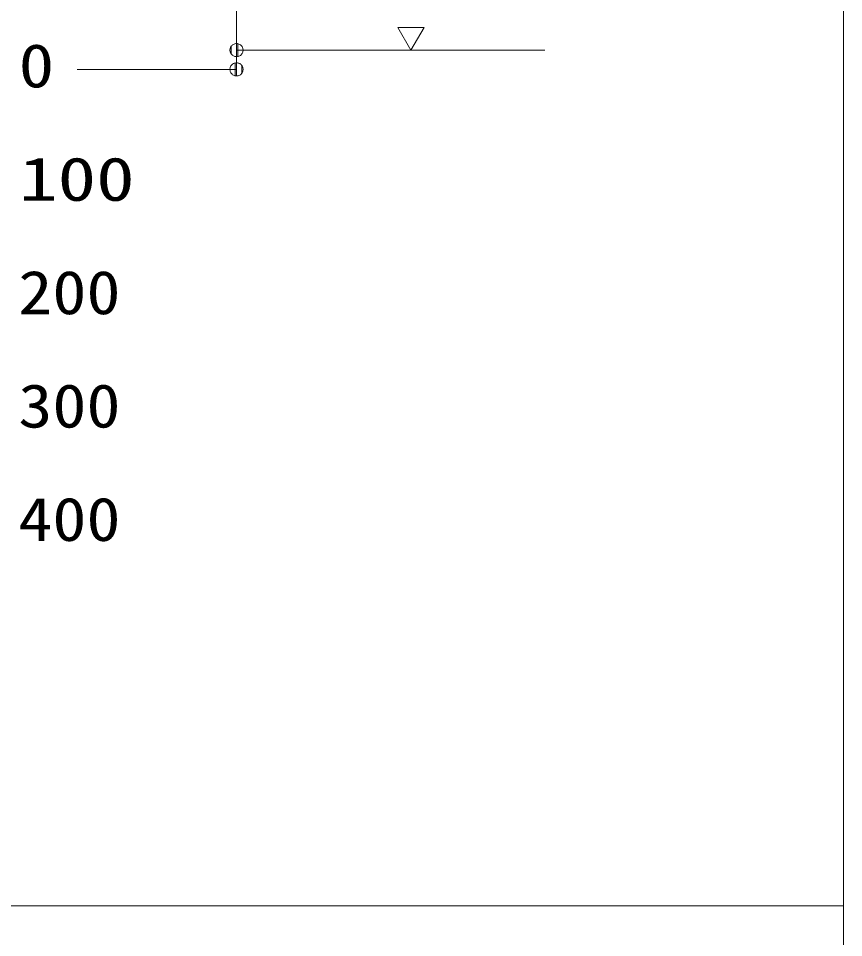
# Model space of a CAD drawing. Units: millimetres on the paper. Extents: x -305 to 305, y -152 to 152.
# Drawn here: x -48.87 to -12.48, y 21.45 to 61.99 of the extents above; entities that cross this region are included whole.
import ezdxf
from ezdxf.enums import TextEntityAlignment as Align

# ---------------------------------------------------------------- set-up
doc = ezdxf.new("R2010")
doc.units = ezdxf.units.MM
doc.linetypes.add('LONG_CHAIN', pattern=[21, 18, -1, 1, -1])
doc.linetypes.add('LONG_DOUBLE_CHAIN', pattern=[21.8, 18, -1, 0.6, -0.6, 0.6, -1])
doc.layers.add('0-0_PV', color=7, linetype='Continuous', lineweight=9)
doc.layers.add('0-1_0', color=7, linetype='Continuous', lineweight=9)
doc.styles.add('ＭＳ ゴシック', font='')
doc.styles.get('ＭＳ ゴシック').set_extended_font_data('MS Gothic')

# ---------------------------------------------------------------- blocks, each defined once
blk = doc.blocks.new('_DOTSMALL')
at = {"layer": '0-1_0'}
for p, q in [((0.0746, 0.1), (-0.0746, 0.1)), ((0.1223, -0.0248), (-0.1223, -0.0248))]:
    blk.add_line(p, q, dxfattribs=at)
for points in [[(0.125, 0), (0.124, 0.0157), (0.1211, 0.0311), (0.1162, 0.046), (0.1095, 0.0602), (0.1011, 0.0735), (0.0911, 0.0856), (0.0797, 0.0963), (0.067, 0.1055), (0.0532, 0.1131), (0.0386, 0.1189), (0.0234, 0.1228), (0.0078, 0.1248), (-0.0078, 0.1248), (-0.0234, 0.1228), (-0.0386, 0.1189), (-0.0532, 0.1131), (-0.067, 0.1055), (-0.0797, 0.0963), (-0.0911, 0.0856), (-0.1011, 0.0735), (-0.1095, 0.0602), (-0.1162, 0.046), (-0.1211, 0.0311), (-0.124, 0.0157), (-0.125, 0), (0, 0)], [(-0.125, 0), (-0.124, -0.0157), (-0.1211, -0.0311), (-0.1162, -0.046), (-0.1095, -0.0602), (-0.1011, -0.0735), (-0.0911, -0.0856), (-0.0797, -0.0963), (-0.067, -0.1055), (-0.0532, -0.1131), (-0.0386, -0.1189), (-0.0234, -0.1228), (-0.0078, -0.1248), (0.0078, -0.1248), (0.0234, -0.1228), (0.0386, -0.1189), (0.0532, -0.1131), (0.067, -0.1055), (0.0797, -0.0963), (0.0911, -0.0856), (0.1011, -0.0735), (0.1095, -0.0602), (0.1162, -0.046), (0.1211, -0.0311), (0.124, -0.0157), (0.125, 0), (0, 0)]]:
    blk.add_lwpolyline(points, close=True, dxfattribs=at)

msp = doc.modelspace()

# ---------------------------------------------------------------- linework, layer by layer
at = {"layer": '0-0_PV'}
for p, q in [((-12.482, 105.355), (-12.482, -56.645)), ((-32.14, 61.587), (-31.562, 60.587)), ((-30.985, 61.587), (-32.14, 61.587)), ((-32.14, 61.587), (-31.562, 60.587)), ((-30.985, 61.587), (-32.14, 61.587)), ((-31.562, 60.587), (-30.985, 61.587)), ((-31.562, 60.587), (-30.985, 61.587)), ((-262.482, 22.855), (-12.482, 22.855))]:
    msp.add_line(p, q, dxfattribs=at)
at = {"layer": '0-0_PV', "linetype": 'LONG_DOUBLE_CHAIN'}
msp.add_line((-39.255, 60.587), (-25.654, 60.587), dxfattribs=at)
msp.add_line((-39.255, 60.587), (-25.654, 60.587), dxfattribs=at)
at = {"layer": '0-0_PV', "linetype": 'LONG_CHAIN'}
msp.add_line((-46.286, 59.737), (-39.255, 59.737), dxfattribs=at)
msp.add_line((-46.286, 59.737), (-39.255, 59.737), dxfattribs=at)
at = {"layer": '0-1_0'}
msp.add_lwpolyline([(-39.255, 59.737), (-39.255, 60.587), (-39.255, 87.933)], dxfattribs=at)

# ---------------------------------------------------------------- block references
at = {"layer": '0-1_0', "xscale": 2.32, "yscale": 2.32}
for p, rotation in [((-39.255, 60.587), 90), ((-39.255, 59.737), 270)]:
    msp.add_blockref('_DOTSMALL', p, dxfattribs=dict(at, rotation=rotation))

# ---------------------------------------------------------------- texts
at = {"layer": '0-0_PV', "style": 'ＭＳ ゴシック'}
for s, width, p in [('0', 1.2, (-48.863, 58.367)), ('100', 1.3, (-48.844, 53.367)), ('200', 1.15, (-48.879, 48.367)), ('300', 1.15, (-48.879, 43.367)), ('400', 1.15, (-48.879, 38.367))]:
    msp.add_text(s, height=1.921, dxfattribs=dict(at, width=width)).set_placement(p, align=Align.BOTTOM_LEFT)

doc.saveas('drawing.dxf')
